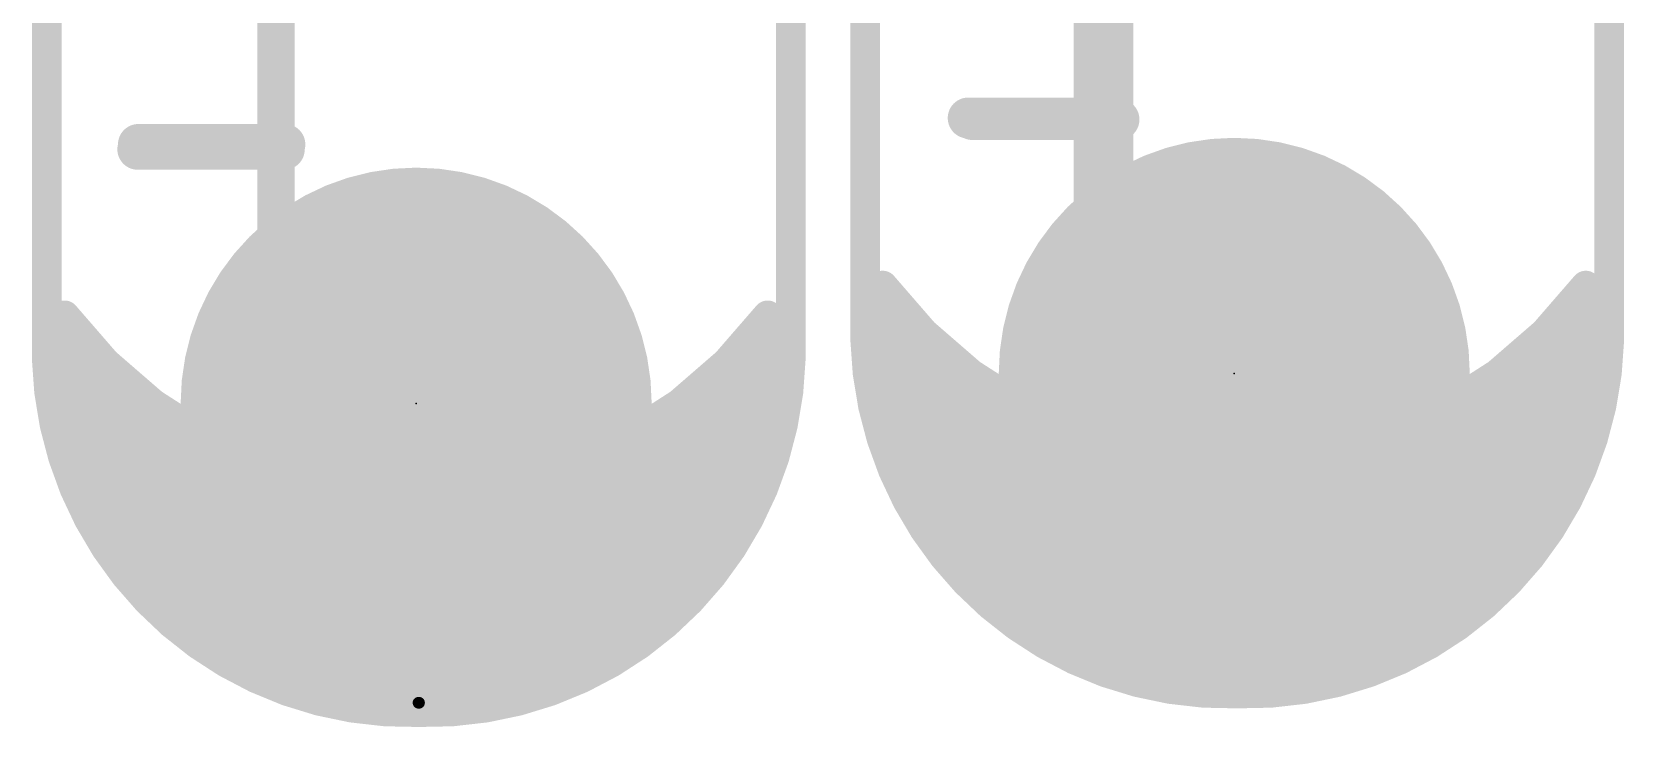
# Model space of a CAD drawing. Extents: x -26 to 81, y -13 to 14.
# Drawn here: x 1.54 to 12.41, y 0.75 to 5.49 of the extents above; entities that cross this region are included whole.
import ezdxf

# ---------------------------------------------------------------- set-up
doc = ezdxf.new("R2010")
doc.units = 0
for name, color, linetype in [('1', 12, 'CONTINUOUS'), ('16', 132, 'CONTINUOUS'), ('17', 110, 'CONTINUOUS'), ('20', 53, 'CONTINUOUS'), ('21', 41, 'CONTINUOUS'), ('22', 40, 'CONTINUOUS'), ('23', 53, 'CONTINUOUS')]:
    doc.layers.add(name, color=color, linetype=linetype)

# ---------------------------------------------------------------- blocks, each defined once
blk = doc.blocks.new('ROUNDP')
at = {"const_width": 0.5}
blk.add_lwpolyline([(0, -0.25, 1), (0, 0.25, 1), (0, -0.25)], format="xyb", dxfattribs=at)

msp = doc.modelspace()

# ---------------------------------------------------------------- linework, layer by layer
at = {"layer": '1'}
for points, const_width in [([(8.8579, 6.162), (8.8579, 4.0504)], 0.4064), ([(3.2089, 3.9107), (3.2089, 6.0808)], 0.254), ([(8.8579, 4.0504), (9.7511, 3.1572)], 0.4064), ([(3.2089, 3.9107), (4.1656, 2.954)], 0.4064), ([(7.3511, 3.7572), (7.3431, 3.3944)], 0.2032), ([(7.6314, 3.4343), (7.3511, 3.7572)], 0.2032), ([(12.1511, 3.7572), (11.8708, 3.4343)], 0.2032), ([(12.159, 3.3944), (12.1511, 3.7572)], 0.2032), ([(7.3489, 3.6576), (7.4375, 3.6576)], 0.2032), ([(12.0646, 3.6576), (12.1532, 3.6576)], 0.2032), ([(1.7656, 3.554), (1.7576, 3.1912)], 0.2032), ([(2.0459, 3.2311), (1.7656, 3.554)], 0.2032), ([(6.5656, 3.554), (6.2853, 3.2311)], 0.2032), ([(6.5736, 3.1912), (6.5656, 3.554)], 0.2032), ([(1.7634, 3.4544), (1.8521, 3.4544)], 0.2032), ([(6.4791, 3.4544), (6.5678, 3.4544)], 0.2032), ([(7.3431, 3.3944), (7.3907, 3.0345)], 0.2032), ([(7.3444, 3.4544), (7.6139, 3.4544)], 0.2032), ([(7.9547, 3.1545), (7.6314, 3.4343)], 0.2032), ([(11.8708, 3.4343), (11.5474, 3.1545)], 0.2032), ([(11.8882, 3.4544), (12.1577, 3.4544)], 0.2032), ([(12.1114, 3.0345), (12.159, 3.3944)], 0.2032), ([(1.7576, 3.1912), (1.8052, 2.8313)], 0.2032), ([(1.759, 3.2512), (2.0284, 3.2512)], 0.2032), ([(2.3693, 2.9513), (2.0459, 3.2311)], 0.2032), ([(6.2853, 3.2311), (5.9619, 2.9513)], 0.2032), ([(6.3028, 3.2512), (6.5723, 3.2512)], 0.2032), ([(6.526, 2.8313), (6.5736, 3.1912)], 0.2032), ([(7.362, 3.2512), (7.8429, 3.2512)], 0.2032), ([(11.6592, 3.2512), (12.1401, 3.2512)], 0.2032), ([(8.3146, 2.9235), (7.9547, 3.1545)], 0.2032), ([(11.5474, 3.1545), (11.1875, 2.9235)], 0.2032), ([(1.7766, 3.048), (2.2575, 3.048)], 0.2032), ([(2.7291, 2.7203), (2.3693, 2.9513)], 0.2032), ([(5.9619, 2.9513), (5.6021, 2.7203)], 0.2032), ([(6.0737, 3.048), (6.5546, 3.048)], 0.2032), ([(7.3889, 3.048), (8.1206, 3.048)], 0.2032), ([(7.3907, 3.0345), (7.4927, 2.6862)], 0.2032), ([(11.3815, 3.048), (12.1132, 3.048)], 0.2032), ([(12.0094, 2.6862), (12.1114, 3.0345)], 0.2032), ([(1.8034, 2.8448), (2.5352, 2.8448)], 0.2032), ([(5.7961, 2.8448), (6.5278, 2.8448)], 0.2032), ([(7.4463, 2.8448), (8.4871, 2.8448)], 0.2032), ([(8.7036, 2.746), (8.3146, 2.9235)], 0.2032), ([(11.1875, 2.9235), (10.7985, 2.746)], 0.2032), ([(11.015, 2.8448), (12.0559, 2.8448)], 0.2032), ([(1.8052, 2.8313), (1.9073, 2.483)], 0.2032), ([(6.4239, 2.483), (6.526, 2.8313)], 0.2032), ([(9.114, 2.6256), (8.7036, 2.746)], 0.2032), ([(10.7985, 2.746), (10.3881, 2.6256)], 0.2032), ([(1.8608, 2.6416), (2.9016, 2.6416)], 0.2032), ([(3.1182, 2.5428), (2.7291, 2.7203)], 0.2032), ([(5.6021, 2.7203), (5.213, 2.5428)], 0.2032), ([(5.4296, 2.6416), (6.4704, 2.6416)], 0.2032), ([(7.4927, 2.6862), (7.6468, 2.3576)], 0.2032), ([(7.5136, 2.6416), (9.0596, 2.6416)], 0.2032), ([(9.5373, 2.5648), (9.114, 2.6256)], 0.2032), ([(10.3881, 2.6256), (9.9649, 2.5648)], 0.2032), ([(10.4425, 2.6416), (11.9885, 2.6416)], 0.2032), ([(11.8553, 2.3576), (12.0094, 2.6862)], 0.2032), ([(3.5285, 2.4224), (3.1182, 2.5428)], 0.2032), ([(5.213, 2.5428), (4.8027, 2.4224)], 0.2032), ([(9.9649, 2.5648), (9.5373, 2.5648)], 0.2032), ([(1.9073, 2.483), (2.0613, 2.1544)], 0.2032), ([(1.9282, 2.4384), (3.4741, 2.4384)], 0.2032), ([(3.9518, 2.3616), (3.5285, 2.4224)], 0.2032), ([(4.8027, 2.4224), (4.3794, 2.3616)], 0.2032), ([(4.8571, 2.4384), (6.403, 2.4384)], 0.2032), ([(6.2699, 2.1544), (6.4239, 2.483)], 0.2032), ([(7.6089, 2.4384), (11.8932, 2.4384)], 0.2032), ([(4.3794, 2.3616), (3.9518, 2.3616)], 0.2032), ([(7.6468, 2.3576), (7.8493, 2.0564)], 0.2032), ([(11.6528, 2.0564), (11.8553, 2.3576)], 0.2032), ([(2.0235, 2.2352), (6.3077, 2.2352)], 0.2032), ([(7.7291, 2.2352), (11.773, 2.2352)], 0.2032), ([(2.0613, 2.1544), (2.2639, 1.8532)], 0.2032), ([(6.0673, 1.8532), (6.2699, 2.1544)], 0.2032), ([(2.1437, 2.032), (6.1875, 2.032)], 0.2032), ([(7.8493, 2.0564), (8.0955, 1.7897)], 0.2032), ([(7.8719, 2.032), (11.6303, 2.032)], 0.2032), ([(11.4066, 1.7897), (11.6528, 2.0564)], 0.2032), ([(2.2639, 1.8532), (2.51, 1.5865)], 0.2032), ([(2.2864, 1.8288), (6.0448, 1.8288)], 0.2032), ([(5.8212, 1.5865), (6.0673, 1.8532)], 0.2032), ([(8.0594, 1.8288), (11.4427, 1.8288)], 0.2032), ([(8.0955, 1.7897), (8.3796, 1.5638)], 0.2032), ([(11.1226, 1.5638), (11.4066, 1.7897)], 0.2032), ([(2.474, 1.6256), (5.8572, 1.6256)], 0.2032), ([(2.51, 1.5865), (2.7941, 1.3606)], 0.2032), ([(5.5371, 1.3606), (5.8212, 1.5865)], 0.2032), ([(8.3019, 1.6256), (11.2003, 1.6256)], 0.2032), ([(8.3796, 1.5638), (8.6948, 1.384)], 0.2032), ([(10.8073, 1.384), (11.1226, 1.5638)], 0.2032), ([(2.7164, 1.4224), (5.6148, 1.4224)], 0.2032), ([(8.6274, 1.4224), (10.8747, 1.4224)], 0.2032), ([(2.7941, 1.3606), (3.1094, 1.1808)], 0.2032), ([(5.2218, 1.1808), (5.5371, 1.3606)], 0.2032), ([(8.6948, 1.384), (9.0339, 1.2544)], 0.2032), ([(10.4683, 1.2544), (10.8073, 1.384)], 0.2032), ([(3.042, 1.2192), (5.2892, 1.2192)], 0.2032), ([(9.0339, 1.2544), (9.3887, 1.1783)], 0.2032), ([(9.198, 1.2192), (10.3042, 1.2192)], 0.2032), ([(10.1134, 1.1783), (10.4683, 1.2544)], 0.2032), ([(3.1094, 1.1808), (3.4484, 1.0512)], 0.2032), ([(4.8828, 1.0512), (5.2218, 1.1808)], 0.2032), ([(9.3887, 1.1783), (9.7511, 1.1572)], 0.2032), ([(9.7511, 1.1572), (10.1134, 1.1783)], 0.2032), ([(3.4484, 1.0512), (3.8033, 0.9751)], 0.2032), ([(3.6125, 1.016), (4.7187, 1.016)], 0.2032), ([(4.5279, 0.9751), (4.8828, 1.0512)], 0.2032), ([(3.8033, 0.9751), (4.1656, 0.954)], 0.2032), ([(4.1656, 0.954), (4.5279, 0.9751)], 0.2032)]:
    msp.add_lwpolyline(points, dxfattribs=dict(at, const_width=const_width))
for points, const_width in [([(8.9297, 4.1222, 1), (8.786, 3.9786)], 0.2032), ([(8.7563, 4.0504, 1), (8.9595, 4.0504)], 0.2032), ([(3.2808, 3.9825, 1), (3.1371, 3.8389)], 0.2032), ([(3.1454, 3.9107, 1), (3.2724, 3.9107)], 0.127), ([(7.4018, 3.7561, 1), (7.3003, 3.7583)], 0.1016), ([(7.3894, 3.7905, 1), (7.3127, 3.7239)], 0.1016), ([(12.2018, 3.7583, 1), (12.1003, 3.7561)], 0.1016), ([(12.1894, 3.7239, 1), (12.1127, 3.7905)], 0.1016), ([(7.3489, 3.7084, 1), (7.3489, 3.6068)], 0.1016), ([(7.4375, 3.6068, 1), (7.4375, 3.7084)], 0.1016), ([(12.0646, 3.7084, 1), (12.0646, 3.6068)], 0.1016), ([(12.1532, 3.6068, 1), (12.1532, 3.7084)], 0.1016), ([(1.8164, 3.5529, 1), (1.7148, 3.5551)], 0.1016), ([(1.804, 3.5873, 1), (1.7272, 3.5207)], 0.1016), ([(6.6164, 3.5551, 1), (6.5148, 3.5529)], 0.1016), ([(6.604, 3.5207, 1), (6.5272, 3.5873)], 0.1016), ([(1.7634, 3.5052, 1), (1.7634, 3.4036)], 0.1016), ([(1.8521, 3.4036, 1), (1.8521, 3.5052)], 0.1016), ([(6.4791, 3.5052, 1), (6.4791, 3.4036)], 0.1016), ([(6.5678, 3.4036, 1), (6.5678, 3.5052)], 0.1016), ([(7.3934, 3.401, 1), (7.2927, 3.3877)], 0.1016), ([(7.3444, 3.5052, 1), (7.3444, 3.4036)], 0.1016), ([(7.6646, 3.4727, 1), (7.5981, 3.3959)], 0.1016), ([(7.593, 3.401, 1), (7.6697, 3.4676)], 0.1016), ([(7.6139, 3.4036, 1), (7.6139, 3.5052)], 0.1016), ([(11.8324, 3.4676, 1), (11.9091, 3.401)], 0.1016), ([(11.8882, 3.5052, 1), (11.8882, 3.4036)], 0.1016), ([(11.904, 3.3959, 1), (11.8375, 3.4727)], 0.1016), ([(12.2094, 3.3877, 1), (12.1087, 3.401)], 0.1016), ([(12.1577, 3.4036, 1), (12.1577, 3.5052)], 0.1016), ([(7.2923, 3.3955, 1), (7.3939, 3.3932)], 0.1016), ([(12.1082, 3.3932, 1), (12.2098, 3.3955)], 0.1016), ([(1.808, 3.1978, 1), (1.7073, 3.1845)], 0.1016), ([(1.759, 3.302, 1), (1.759, 3.2004)], 0.1016), ([(2.0791, 3.2695, 1), (2.0127, 3.1927)], 0.1016), ([(2.0075, 3.1978, 1), (2.0843, 3.2644)], 0.1016), ([(2.0284, 3.2004, 1), (2.0284, 3.302)], 0.1016), ([(6.2469, 3.2644, 1), (6.3237, 3.1978)], 0.1016), ([(6.3028, 3.302, 1), (6.3028, 3.2004)], 0.1016), ([(6.3185, 3.1927, 1), (6.2521, 3.2695)], 0.1016), ([(6.6239, 3.1845, 1), (6.5232, 3.1978)], 0.1016), ([(6.5723, 3.2004, 1), (6.5723, 3.302)], 0.1016), ([(7.362, 3.302, 1), (7.362, 3.2004)], 0.1016), ([(7.8429, 3.2004, 1), (7.8429, 3.302)], 0.1016), ([(9.6792, 3.0854, 1), (9.8229, 3.2291)], 0.2032), ([(11.6592, 3.302, 1), (11.6592, 3.2004)], 0.1016), ([(12.1401, 3.2004, 1), (12.1401, 3.302)], 0.1016), ([(1.7068, 3.1923, 1), (1.8084, 3.19)], 0.1016), ([(6.5228, 3.19, 1), (6.6244, 3.1923)], 0.1016), ([(7.9822, 3.1972, 1), (7.9273, 3.1117)], 0.1016), ([(7.9215, 3.1161, 1), (7.988, 3.1929)], 0.1016), ([(11.5142, 3.1929, 1), (11.5806, 3.1161)], 0.1016), ([(11.5748, 3.1117, 1), (11.5199, 3.1972)], 0.1016), ([(1.7766, 3.0988, 1), (1.7766, 2.9972)], 0.1016), ([(2.2575, 2.9972, 1), (2.2575, 3.0988)], 0.1016), ([(2.3967, 2.994, 1), (2.3418, 2.9085)], 0.1016), ([(4.0938, 2.8822, 1), (4.2374, 3.0259)], 0.2032), ([(5.9894, 2.9085, 1), (5.9345, 2.994)], 0.1016), ([(6.0737, 3.0988, 1), (6.0737, 2.9972)], 0.1016), ([(6.5546, 2.9972, 1), (6.5546, 3.0988)], 0.1016), ([(7.3889, 3.0988, 1), (7.3889, 2.9972)], 0.1016), ([(7.4394, 3.0488, 1), (7.3419, 3.0203)], 0.1016), ([(7.3403, 3.0279, 1), (7.441, 3.0412)], 0.1016), ([(8.1206, 2.9972, 1), (8.1206, 3.0988)], 0.1016), ([(11.3815, 3.0988, 1), (11.3815, 2.9972)], 0.1016), ([(12.0611, 3.0412, 1), (12.1618, 3.0279)], 0.1016), ([(12.1602, 3.0203, 1), (12.0627, 3.0488)], 0.1016), ([(12.1132, 2.9972, 1), (12.1132, 3.0988)], 0.1016), ([(1.8034, 2.8956, 1), (1.8034, 2.794)], 0.1016), ([(2.336, 2.9129, 1), (2.4025, 2.9897)], 0.1016), ([(2.5352, 2.794, 1), (2.5352, 2.8956)], 0.1016), ([(5.7961, 2.8956, 1), (5.7961, 2.794)], 0.1016), ([(5.9287, 2.9897, 1), (5.9952, 2.9129)], 0.1016), ([(6.5278, 2.794, 1), (6.5278, 2.8956)], 0.1016), ([(7.4463, 2.8956, 1), (7.4463, 2.794)], 0.1016), ([(8.3357, 2.9697, 1), (8.2935, 2.8773)], 0.1016), ([(8.2872, 2.8807, 1), (8.342, 2.9662)], 0.1016), ([(8.4871, 2.794, 1), (8.4871, 2.8956)], 0.1016), ([(11.015, 2.8956, 1), (11.015, 2.794)], 0.1016), ([(11.1601, 2.9662, 1), (11.215, 2.8807)], 0.1016), ([(11.2086, 2.8773, 1), (11.1664, 2.9697)], 0.1016), ([(12.0559, 2.794, 1), (12.0559, 2.8956)], 0.1016), ([(1.854, 2.8456, 1), (1.7565, 2.8171)], 0.1016), ([(1.7549, 2.8247, 1), (1.8556, 2.838)], 0.1016), ([(6.4756, 2.838, 1), (6.5763, 2.8247)], 0.1016), ([(6.5747, 2.8171, 1), (6.4772, 2.8456)], 0.1016), ([(8.7179, 2.7948, 1), (8.6893, 2.6973)], 0.1016), ([(8.6826, 2.6998, 1), (8.7247, 2.7922)], 0.1016), ([(10.7774, 2.7922, 1), (10.8196, 2.6998)], 0.1016), ([(10.8128, 2.6973, 1), (10.7842, 2.7948)], 0.1016), ([(1.8608, 2.6924, 1), (1.8608, 2.5908)], 0.1016), ([(2.7502, 2.7665, 1), (2.7081, 2.6741)], 0.1016), ([(2.7017, 2.6775, 1), (2.7566, 2.763)], 0.1016), ([(2.9016, 2.5908, 1), (2.9016, 2.6924)], 0.1016), ([(5.4296, 2.6924, 1), (5.4296, 2.5908)], 0.1016), ([(5.5746, 2.763, 1), (5.6295, 2.6775)], 0.1016), ([(5.6232, 2.6741, 1), (5.581, 2.7665)], 0.1016), ([(6.4704, 2.5908, 1), (6.4704, 2.6924)], 0.1016), ([(7.5387, 2.7078, 1), (7.4467, 2.6647)], 0.1016), ([(7.444, 2.672, 1), (7.5415, 2.7005)], 0.1016), ([(7.5136, 2.6924, 1), (7.5136, 2.5908)], 0.1016), ([(9.0596, 2.5908, 1), (9.0596, 2.6924)], 0.1016), ([(9.1212, 2.6759, 1), (9.1068, 2.5754)], 0.1016), ([(9.0997, 2.5769, 1), (9.1283, 2.6744)], 0.1016), ([(10.3738, 2.6744, 1), (10.4024, 2.5769)], 0.1016), ([(10.3954, 2.5754, 1), (10.3809, 2.6759)], 0.1016), ([(10.4425, 2.6924, 1), (10.4425, 2.5908)], 0.1016), ([(11.9607, 2.7005, 1), (12.0582, 2.672)], 0.1016), ([(12.0554, 2.6647, 1), (11.9634, 2.7078)], 0.1016), ([(11.9885, 2.5908, 1), (11.9885, 2.6924)], 0.1016), ([(3.1325, 2.5916, 1), (3.1039, 2.4941)], 0.1016), ([(3.0971, 2.4966, 1), (3.1393, 2.589)], 0.1016), ([(5.1919, 2.589, 1), (5.2341, 2.4966)], 0.1016), ([(5.2273, 2.4941, 1), (5.1987, 2.5916)], 0.1016), ([(9.5373, 2.6156, 1), (9.5373, 2.514)], 0.1016), ([(9.53, 2.5146, 1), (9.5445, 2.6151)], 0.1016), ([(9.9576, 2.6151, 1), (9.9721, 2.5146)], 0.1016), ([(9.9649, 2.514, 1), (9.9649, 2.6156)], 0.1016), ([(1.9533, 2.5046, 1), (1.8613, 2.4615)], 0.1016), ([(1.8585, 2.4688, 1), (1.956, 2.4973)], 0.1016), ([(1.9282, 2.4892, 1), (1.9282, 2.3876)], 0.1016), ([(3.4741, 2.3876, 1), (3.4741, 2.4892)], 0.1016), ([(3.5357, 2.4727, 1), (3.5213, 2.3722)], 0.1016), ([(3.5142, 2.3737, 1), (3.5428, 2.4712)], 0.1016), ([(4.7884, 2.4712, 1), (4.817, 2.3737)], 0.1016), ([(4.8099, 2.3722, 1), (4.7955, 2.4727)], 0.1016), ([(4.8571, 2.4892, 1), (4.8571, 2.3876)], 0.1016), ([(6.3752, 2.4973, 1), (6.4727, 2.4688)], 0.1016), ([(6.4699, 2.4615, 1), (6.378, 2.5046)], 0.1016), ([(6.403, 2.3876, 1), (6.403, 2.4892)], 0.1016), ([(7.6089, 2.4892, 1), (7.6089, 2.3876)], 0.1016), ([(11.8932, 2.3876, 1), (11.8932, 2.4892)], 0.1016), ([(3.9518, 2.4124, 1), (3.9518, 2.3108)], 0.1016), ([(3.9446, 2.3114, 1), (3.959, 2.4119)], 0.1016), ([(4.3722, 2.4119, 1), (4.3866, 2.3114)], 0.1016), ([(4.3794, 2.3108, 1), (4.3794, 2.4124)], 0.1016), ([(7.689, 2.386, 1), (7.6046, 2.3293)], 0.1016), ([(7.6008, 2.3361, 1), (7.6928, 2.3792)], 0.1016), ([(11.8093, 2.3792, 1), (11.9013, 2.3361)], 0.1016), ([(11.8975, 2.3293, 1), (11.8132, 2.386)], 0.1016), ([(2.0235, 2.286, 1), (2.0235, 2.1844)], 0.1016), ([(6.3077, 2.1844, 1), (6.3077, 2.286)], 0.1016), ([(7.7291, 2.286, 1), (7.7291, 2.1844)], 0.1016), ([(11.773, 2.1844, 1), (11.773, 2.286)], 0.1016), ([(2.1035, 2.1828, 1), (2.0192, 2.1261)], 0.1016), ([(2.0154, 2.1329, 1), (2.1073, 2.176)], 0.1016), ([(6.2239, 2.176, 1), (6.3159, 2.1329)], 0.1016), ([(6.312, 2.1261, 1), (6.2277, 2.1828)], 0.1016), ([(2.1437, 2.0828, 1), (2.1437, 1.9812)], 0.1016), ([(6.1875, 1.9812, 1), (6.1875, 2.0828)], 0.1016), ([(7.8866, 2.0909, 1), (7.812, 2.022)], 0.1016), ([(7.8072, 2.0281, 1), (7.8915, 2.0848)], 0.1016), ([(7.8719, 2.0828, 1), (7.8719, 1.9812)], 0.1016), ([(11.6106, 2.0848, 1), (11.695, 2.0281)], 0.1016), ([(11.6901, 2.022, 1), (11.6155, 2.0909)], 0.1016), ([(11.6303, 1.9812, 1), (11.6303, 2.0828)], 0.1016), ([(2.3012, 1.8877, 1), (2.2265, 1.8188)], 0.1016), ([(2.2217, 1.8249, 1), (2.306, 1.8816)], 0.1016), ([(2.2864, 1.8796, 1), (2.2864, 1.778)], 0.1016), ([(6.0252, 1.8816, 1), (6.1095, 1.8249)], 0.1016), ([(6.1047, 1.8188, 1), (6.03, 1.8877)], 0.1016), ([(6.0448, 1.778, 1), (6.0448, 1.8796)], 0.1016), ([(8.0594, 1.8796, 1), (8.0594, 1.778)], 0.1016), ([(8.1271, 1.8295, 1), (8.0639, 1.75)], 0.1016), ([(8.0582, 1.7553, 1), (8.1328, 1.8242)], 0.1016), ([(11.3693, 1.8242, 1), (11.4439, 1.7553)], 0.1016), ([(11.4382, 1.75, 1), (11.375, 1.8295)], 0.1016), ([(11.4427, 1.778, 1), (11.4427, 1.8796)], 0.1016), ([(2.474, 1.6764, 1), (2.474, 1.5748)], 0.1016), ([(2.5417, 1.6263, 1), (2.4784, 1.5468)], 0.1016), ([(2.4727, 1.5521, 1), (2.5474, 1.621)], 0.1016), ([(5.7838, 1.621, 1), (5.8585, 1.5521)], 0.1016), ([(5.8528, 1.5468, 1), (5.7895, 1.6263)], 0.1016), ([(5.8572, 1.5748, 1), (5.8572, 1.6764)], 0.1016), ([(8.3019, 1.6764, 1), (8.3019, 1.5748)], 0.1016), ([(8.4047, 1.6079, 1), (8.3544, 1.5197)], 0.1016), ([(8.3479, 1.524, 1), (8.4112, 1.6036)], 0.1016), ([(11.0909, 1.6036, 1), (11.1542, 1.524)], 0.1016), ([(11.1477, 1.5197, 1), (11.0974, 1.6079)], 0.1016), ([(11.2003, 1.5748, 1), (11.2003, 1.6764)], 0.1016), ([(2.7164, 1.4732, 1), (2.7164, 1.3716)], 0.1016), ([(5.6148, 1.3716, 1), (5.6148, 1.4732)], 0.1016), ([(8.6274, 1.4732, 1), (8.6274, 1.3716)], 0.1016), ([(10.8747, 1.3716, 1), (10.8747, 1.4732)], 0.1016), ([(2.8193, 1.4047, 1), (2.7689, 1.3165)], 0.1016), ([(2.7625, 1.3208, 1), (2.8257, 1.4004)], 0.1016), ([(5.5055, 1.4004, 1), (5.5687, 1.3208)], 0.1016), ([(5.5623, 1.3165, 1), (5.5119, 1.4047)], 0.1016), ([(8.7129, 1.4314, 1), (8.6767, 1.3365)], 0.1016), ([(8.6696, 1.3398, 1), (8.72, 1.4281)], 0.1016), ([(10.7821, 1.4281, 1), (10.8325, 1.3398)], 0.1016), ([(10.8254, 1.3365, 1), (10.7892, 1.4314)], 0.1016), ([(3.042, 1.27, 1), (3.042, 1.1684)], 0.1016), ([(5.2892, 1.1684, 1), (5.2892, 1.27)], 0.1016), ([(9.0445, 1.3041, 1), (9.0232, 1.2048)], 0.1016), ([(9.0157, 1.207, 1), (9.052, 1.3019)], 0.1016), ([(9.198, 1.27, 1), (9.198, 1.1684)], 0.1016), ([(10.3042, 1.1684, 1), (10.3042, 1.27)], 0.1016), ([(10.4501, 1.3019, 1), (10.4864, 1.207)], 0.1016), ([(10.4789, 1.2048, 1), (10.4576, 1.3041)], 0.1016), ([(3.1275, 1.2282, 1), (3.0912, 1.1333)], 0.1016), ([(3.0842, 1.1366, 1), (3.1345, 1.2249)], 0.1016), ([(5.1967, 1.2249, 1), (5.247, 1.1366)], 0.1016), ([(5.24, 1.1333, 1), (5.2037, 1.2282)], 0.1016), ([(9.3917, 1.229, 1), (9.3858, 1.1275)], 0.1016), ([(9.3781, 1.1286, 1), (9.3994, 1.2279)], 0.1016), ([(9.7481, 1.2079, 1), (9.754, 1.1065)], 0.1016), ([(9.7481, 1.1065, 1), (9.754, 1.2079)], 0.1016), ([(10.1027, 1.2279, 1), (10.1241, 1.1286)], 0.1016), ([(10.1163, 1.1275, 1), (10.1105, 1.229)], 0.1016), ([(3.4591, 1.1009, 1), (3.4377, 1.0016)], 0.1016), ([(3.4303, 1.0038, 1), (3.4665, 1.0987)], 0.1016), ([(3.6125, 1.0668, 1), (3.6125, 0.9652)], 0.1016), ([(4.7187, 0.9652, 1), (4.7187, 1.0668)], 0.1016), ([(4.8647, 1.0987, 1), (4.9009, 1.0038)], 0.1016), ([(4.8935, 1.0016, 1), (4.8721, 1.1009)], 0.1016), ([(3.8062, 1.0258, 1), (3.8003, 0.9243)], 0.1016), ([(3.7926, 0.9254, 1), (3.8139, 1.0247)], 0.1016), ([(4.1627, 1.0047, 1), (4.1685, 0.9033)], 0.1016), ([(4.1627, 0.9033, 1), (4.1685, 1.0047)], 0.1016), ([(4.5173, 1.0247, 1), (4.5386, 0.9254)], 0.1016), ([(4.5309, 0.9243, 1), (4.525, 1.0258)], 0.1016)]:
    msp.add_lwpolyline(points, format="xyb", dxfattribs=dict(at, const_width=const_width))
at = {"layer": '16', "const_width": 0.2032}
for points in [[(7.3431, 3.3944), (7.3511, 3.7572)], [(7.3511, 3.7572), (7.6314, 3.4343)], [(11.8708, 3.4343), (12.1511, 3.7572)], [(12.1511, 3.7572), (12.159, 3.3944)], [(7.3489, 3.6576), (7.4375, 3.6576)], [(12.0646, 3.6576), (12.1532, 3.6576)], [(1.7576, 3.1912), (1.7656, 3.554)], [(1.7656, 3.554), (2.0459, 3.2311)], [(6.2853, 3.2311), (6.5656, 3.554)], [(6.5656, 3.554), (6.5736, 3.1912)], [(1.7634, 3.4544), (1.8521, 3.4544)], [(6.4791, 3.4544), (6.5678, 3.4544)], [(7.3907, 3.0345), (7.3431, 3.3944)], [(7.3444, 3.4544), (7.6139, 3.4544)], [(7.6314, 3.4343), (7.9547, 3.1545)], [(11.5474, 3.1545), (11.8708, 3.4343)], [(11.8882, 3.4544), (12.1577, 3.4544)], [(12.159, 3.3944), (12.1114, 3.0345)], [(1.8052, 2.8313), (1.7576, 3.1912)], [(1.7589, 3.2512), (2.0284, 3.2512)], [(2.0459, 3.2311), (2.3693, 2.9513)], [(5.9619, 2.9513), (6.2853, 3.2311)], [(6.3028, 3.2512), (6.5723, 3.2512)], [(6.5736, 3.1912), (6.526, 2.8313)], [(7.362, 3.2512), (7.8429, 3.2512)], [(11.6592, 3.2512), (12.1401, 3.2512)], [(7.9547, 3.1545), (8.3146, 2.9235)], [(11.1875, 2.9235), (11.5474, 3.1545)], [(1.7766, 3.048), (2.2575, 3.048)], [(2.3693, 2.9513), (2.7291, 2.7203)], [(5.6021, 2.7203), (5.9619, 2.9513)], [(6.0737, 3.048), (6.5546, 3.048)], [(7.3889, 3.048), (8.1206, 3.048)], [(7.4927, 2.6862), (7.3907, 3.0345)], [(11.3815, 3.048), (12.1132, 3.048)], [(12.1114, 3.0345), (12.0094, 2.6862)], [(1.8034, 2.8448), (2.5351, 2.8448)], [(5.7961, 2.8448), (6.5278, 2.8448)], [(7.4463, 2.8448), (8.4871, 2.8448)], [(8.3146, 2.9235), (8.7036, 2.746)], [(10.7985, 2.746), (11.1875, 2.9235)], [(11.015, 2.8448), (12.0559, 2.8448)], [(1.9073, 2.483), (1.8052, 2.8313)], [(6.526, 2.8313), (6.4239, 2.483)], [(8.7036, 2.746), (9.114, 2.6256)], [(10.3881, 2.6256), (10.7985, 2.746)], [(1.8608, 2.6416), (2.9016, 2.6416)], [(2.7291, 2.7203), (3.1182, 2.5428)], [(5.213, 2.5428), (5.6021, 2.7203)], [(5.4296, 2.6416), (6.4704, 2.6416)], [(7.6468, 2.3576), (7.4927, 2.6862)], [(7.5136, 2.6416), (9.0596, 2.6416)], [(9.114, 2.6256), (9.5373, 2.5648)], [(9.9649, 2.5648), (10.3881, 2.6256)], [(10.4425, 2.6416), (11.9885, 2.6416)], [(12.0094, 2.6862), (11.8553, 2.3576)], [(3.1182, 2.5428), (3.5285, 2.4224)], [(4.8027, 2.4224), (5.213, 2.5428)], [(9.5373, 2.5648), (9.9649, 2.5648)], [(2.0613, 2.1544), (1.9073, 2.483)], [(1.9282, 2.4384), (3.4741, 2.4384)], [(3.5285, 2.4224), (3.9518, 2.3616)], [(4.3794, 2.3616), (4.8027, 2.4224)], [(4.8571, 2.4384), (6.403, 2.4384)], [(6.4239, 2.483), (6.2699, 2.1544)], [(7.6089, 2.4384), (11.8932, 2.4384)], [(3.9518, 2.3616), (4.3794, 2.3616)], [(7.8493, 2.0564), (7.6468, 2.3576)], [(11.8553, 2.3576), (11.6528, 2.0564)], [(2.0235, 2.2352), (6.3077, 2.2352)], [(7.7291, 2.2352), (11.773, 2.2352)], [(2.2639, 1.8532), (2.0613, 2.1544)], [(6.2699, 2.1544), (6.0673, 1.8532)], [(2.1437, 2.032), (6.1875, 2.032)], [(8.0955, 1.7897), (7.8493, 2.0564)], [(7.8719, 2.032), (11.6303, 2.032)], [(11.6528, 2.0564), (11.4066, 1.7897)], [(2.51, 1.5865), (2.2639, 1.8532)], [(2.2864, 1.8288), (6.0448, 1.8288)], [(6.0673, 1.8532), (5.8212, 1.5865)], [(8.0594, 1.8288), (11.4427, 1.8288)], [(8.3796, 1.5638), (8.0955, 1.7897)], [(11.4066, 1.7897), (11.1226, 1.5638)], [(2.474, 1.6256), (5.8572, 1.6256)], [(2.7941, 1.3606), (2.51, 1.5865)], [(5.8212, 1.5865), (5.5371, 1.3606)], [(8.3019, 1.6256), (11.2003, 1.6256)], [(8.6948, 1.384), (8.3796, 1.5638)], [(11.1226, 1.5638), (10.8073, 1.384)], [(2.7164, 1.4224), (5.6148, 1.4224)], [(8.6274, 1.4224), (10.8747, 1.4224)], [(3.1094, 1.1808), (2.7941, 1.3606)], [(5.5371, 1.3606), (5.2218, 1.1808)], [(9.0339, 1.2544), (8.6948, 1.384)], [(10.8073, 1.384), (10.4683, 1.2544)], [(3.042, 1.2192), (5.2892, 1.2192)], [(9.3887, 1.1783), (9.0339, 1.2544)], [(9.198, 1.2192), (10.3042, 1.2192)], [(10.4683, 1.2544), (10.1134, 1.1783)], [(3.4484, 1.0512), (3.1094, 1.1808)], [(5.2218, 1.1808), (4.8828, 1.0512)], [(9.7511, 1.1572), (9.3887, 1.1783)], [(10.1134, 1.1783), (9.7511, 1.1572)], [(3.8033, 0.9751), (3.4484, 1.0512)], [(3.6125, 1.016), (4.7187, 1.016)], [(4.8828, 1.0512), (4.5279, 0.9751)], [(4.1656, 0.954), (3.8033, 0.9751)], [(4.5279, 0.9751), (4.1656, 0.954)]]:
    msp.add_lwpolyline(points, dxfattribs=at)
at = {"layer": '16', "const_width": 0.1016}
for points in [[(7.4018, 3.7561, 1), (7.3003, 3.7583)], [(7.3894, 3.7905, 1), (7.3127, 3.7239)], [(12.2018, 3.7583, 1), (12.1003, 3.7561)], [(12.1894, 3.7239, 1), (12.1127, 3.7905)], [(7.3489, 3.7084, 1), (7.3489, 3.6068)], [(7.4375, 3.6068, 1), (7.4375, 3.7084)], [(12.0646, 3.7084, 1), (12.0646, 3.6068)], [(12.1532, 3.6068, 1), (12.1532, 3.7084)], [(1.8164, 3.5529, 1), (1.7148, 3.5551)], [(1.804, 3.5873, 1), (1.7272, 3.5207)], [(6.6164, 3.5551, 1), (6.5148, 3.5529)], [(6.604, 3.5207, 1), (6.5272, 3.5873)], [(1.7634, 3.5052, 1), (1.7634, 3.4036)], [(1.8521, 3.4036, 1), (1.8521, 3.5052)], [(6.4791, 3.5052, 1), (6.4791, 3.4036)], [(6.5678, 3.4036, 1), (6.5678, 3.5052)], [(7.3934, 3.401, 1), (7.2927, 3.3877)], [(7.3444, 3.5052, 1), (7.3444, 3.4036)], [(7.6646, 3.4727, 1), (7.5981, 3.3959)], [(7.593, 3.401, 1), (7.6697, 3.4676)], [(7.6139, 3.4036, 1), (7.6139, 3.5052)], [(11.8324, 3.4676, 1), (11.9091, 3.401)], [(11.8882, 3.5052, 1), (11.8882, 3.4036)], [(11.904, 3.3959, 1), (11.8375, 3.4727)], [(12.2094, 3.3877, 1), (12.1087, 3.401)], [(12.1577, 3.4036, 1), (12.1577, 3.5052)], [(7.2923, 3.3955, 1), (7.3939, 3.3932)], [(12.1082, 3.3932, 1), (12.2098, 3.3955)], [(1.808, 3.1978, 1), (1.7073, 3.1845)], [(1.7589, 3.302, 1), (1.7589, 3.2004)], [(2.0791, 3.2695, 1), (2.0127, 3.1927)], [(2.0075, 3.1978, 1), (2.0843, 3.2644)], [(2.0284, 3.2004, 1), (2.0284, 3.302)], [(6.2469, 3.2644, 1), (6.3237, 3.1978)], [(6.3028, 3.302, 1), (6.3028, 3.2004)], [(6.3185, 3.1927, 1), (6.2521, 3.2695)], [(6.6239, 3.1845, 1), (6.5232, 3.1978)], [(6.5723, 3.2004, 1), (6.5723, 3.302)], [(7.362, 3.302, 1), (7.362, 3.2004)], [(7.8429, 3.2004, 1), (7.8429, 3.302)], [(11.6592, 3.302, 1), (11.6592, 3.2004)], [(12.1401, 3.2004, 1), (12.1401, 3.302)], [(1.7068, 3.1923, 1), (1.8084, 3.19)], [(6.5228, 3.19, 1), (6.6244, 3.1923)], [(7.9822, 3.1972, 1), (7.9273, 3.1117)], [(7.9215, 3.1161, 1), (7.988, 3.1929)], [(11.5142, 3.1929, 1), (11.5806, 3.1161)], [(11.5748, 3.1117, 1), (11.5199, 3.1972)], [(1.7766, 3.0988, 1), (1.7766, 2.9972)], [(2.2575, 2.9972, 1), (2.2575, 3.0988)], [(2.3967, 2.994, 1), (2.3418, 2.9085)], [(5.9894, 2.9085, 1), (5.9345, 2.994)], [(6.0737, 3.0988, 1), (6.0737, 2.9972)], [(6.5546, 2.9972, 1), (6.5546, 3.0988)], [(7.3889, 3.0988, 1), (7.3889, 2.9972)], [(7.4394, 3.0488, 1), (7.3419, 3.0203)], [(7.3403, 3.0279, 1), (7.441, 3.0412)], [(8.1206, 2.9972, 1), (8.1206, 3.0988)], [(11.3815, 3.0988, 1), (11.3815, 2.9972)], [(12.0611, 3.0412, 1), (12.1618, 3.0279)], [(12.1602, 3.0203, 1), (12.0627, 3.0488)], [(12.1132, 2.9972, 1), (12.1132, 3.0988)], [(1.8034, 2.8956, 1), (1.8034, 2.794)], [(2.336, 2.9129, 1), (2.4025, 2.9897)], [(2.5351, 2.794, 1), (2.5351, 2.8956)], [(5.7961, 2.8956, 1), (5.7961, 2.794)], [(5.9287, 2.9897, 1), (5.9952, 2.9129)], [(6.5278, 2.794, 1), (6.5278, 2.8956)], [(7.4463, 2.8956, 1), (7.4463, 2.794)], [(8.3357, 2.9697, 1), (8.2935, 2.8773)], [(8.2872, 2.8807, 1), (8.342, 2.9662)], [(8.4871, 2.794, 1), (8.4871, 2.8956)], [(11.015, 2.8956, 1), (11.015, 2.794)], [(11.1601, 2.9662, 1), (11.215, 2.8807)], [(11.2086, 2.8773, 1), (11.1664, 2.9697)], [(12.0559, 2.794, 1), (12.0559, 2.8956)], [(1.854, 2.8456, 1), (1.7565, 2.8171)], [(1.7549, 2.8247, 1), (1.8556, 2.838)], [(6.4756, 2.838, 1), (6.5763, 2.8247)], [(6.5747, 2.8171, 1), (6.4772, 2.8456)], [(8.7179, 2.7948, 1), (8.6893, 2.6973)], [(8.6826, 2.6998, 1), (8.7247, 2.7922)], [(10.7774, 2.7922, 1), (10.8196, 2.6998)], [(10.8128, 2.6973, 1), (10.7842, 2.7948)], [(1.8608, 2.6924, 1), (1.8608, 2.5908)], [(2.7502, 2.7665, 1), (2.7081, 2.6741)], [(2.7017, 2.6775, 1), (2.7566, 2.763)], [(2.9016, 2.5908, 1), (2.9016, 2.6924)], [(5.4296, 2.6924, 1), (5.4296, 2.5908)], [(5.5746, 2.763, 1), (5.6295, 2.6775)], [(5.6232, 2.6741, 1), (5.581, 2.7665)], [(6.4704, 2.5908, 1), (6.4704, 2.6924)], [(7.5387, 2.7078, 1), (7.4467, 2.6647)], [(7.444, 2.672, 1), (7.5415, 2.7005)], [(7.5136, 2.6924, 1), (7.5136, 2.5908)], [(9.0596, 2.5908, 1), (9.0596, 2.6924)], [(9.1212, 2.6759, 1), (9.1068, 2.5754)], [(9.0997, 2.5769, 1), (9.1283, 2.6744)], [(10.3738, 2.6744, 1), (10.4024, 2.5769)], [(10.3954, 2.5754, 1), (10.3809, 2.6759)], [(10.4425, 2.6924, 1), (10.4425, 2.5908)], [(11.9607, 2.7005, 1), (12.0582, 2.672)], [(12.0554, 2.6647, 1), (11.9634, 2.7078)], [(11.9885, 2.5908, 1), (11.9885, 2.6924)], [(3.1325, 2.5916, 1), (3.1039, 2.4941)], [(3.0971, 2.4966, 1), (3.1393, 2.589)], [(5.1919, 2.589, 1), (5.2341, 2.4966)], [(5.2273, 2.4941, 1), (5.1987, 2.5916)], [(9.5373, 2.6156, 1), (9.5373, 2.514)], [(9.53, 2.5146, 1), (9.5445, 2.6151)], [(9.9576, 2.6151, 1), (9.9721, 2.5146)], [(9.9649, 2.514, 1), (9.9649, 2.6156)], [(1.9533, 2.5046, 1), (1.8613, 2.4615)], [(1.8585, 2.4688, 1), (1.956, 2.4973)], [(1.9282, 2.4892, 1), (1.9282, 2.3876)], [(3.4741, 2.3876, 1), (3.4741, 2.4892)], [(3.5357, 2.4727, 1), (3.5213, 2.3722)], [(3.5142, 2.3737, 1), (3.5428, 2.4712)], [(4.7884, 2.4712, 1), (4.817, 2.3737)], [(4.8099, 2.3722, 1), (4.7955, 2.4727)], [(4.8571, 2.4892, 1), (4.8571, 2.3876)], [(6.3752, 2.4973, 1), (6.4727, 2.4688)], [(6.4699, 2.4615, 1), (6.378, 2.5046)], [(6.403, 2.3876, 1), (6.403, 2.4892)], [(7.6089, 2.4892, 1), (7.6089, 2.3876)], [(11.8932, 2.3876, 1), (11.8932, 2.4892)], [(3.9518, 2.4124, 1), (3.9518, 2.3108)], [(3.9446, 2.3114, 1), (3.959, 2.4119)], [(4.3722, 2.4119, 1), (4.3866, 2.3114)], [(4.3794, 2.3108, 1), (4.3794, 2.4124)], [(7.689, 2.386, 1), (7.6046, 2.3293)], [(7.6008, 2.3361, 1), (7.6928, 2.3792)], [(11.8093, 2.3792, 1), (11.9013, 2.3361)], [(11.8975, 2.3293, 1), (11.8132, 2.386)], [(2.0235, 2.286, 1), (2.0235, 2.1844)], [(6.3077, 2.1844, 1), (6.3077, 2.286)], [(7.7291, 2.286, 1), (7.7291, 2.1844)], [(11.773, 2.1844, 1), (11.773, 2.286)], [(2.1035, 2.1828, 1), (2.0192, 2.1261)], [(2.0154, 2.1329, 1), (2.1073, 2.176)], [(6.2239, 2.176, 1), (6.3159, 2.1329)], [(6.312, 2.1261, 1), (6.2277, 2.1828)], [(2.1437, 2.0828, 1), (2.1437, 1.9812)], [(6.1875, 1.9812, 1), (6.1875, 2.0828)], [(7.8866, 2.0909, 1), (7.812, 2.022)], [(7.8072, 2.0281, 1), (7.8915, 2.0848)], [(7.8719, 2.0828, 1), (7.8719, 1.9812)], [(11.6106, 2.0848, 1), (11.695, 2.0281)], [(11.6901, 2.022, 1), (11.6155, 2.0909)], [(11.6303, 1.9812, 1), (11.6303, 2.0828)], [(2.3012, 1.8877, 1), (2.2265, 1.8188)], [(2.2217, 1.8249, 1), (2.306, 1.8816)], [(2.2864, 1.8796, 1), (2.2864, 1.778)], [(6.0252, 1.8816, 1), (6.1095, 1.8249)], [(6.1047, 1.8188, 1), (6.03, 1.8877)], [(6.0448, 1.778, 1), (6.0448, 1.8796)], [(8.0594, 1.8796, 1), (8.0594, 1.778)], [(8.1271, 1.8295, 1), (8.0639, 1.75)], [(8.0582, 1.7553, 1), (8.1328, 1.8242)], [(11.3693, 1.8242, 1), (11.4439, 1.7553)], [(11.4382, 1.75, 1), (11.375, 1.8295)], [(11.4427, 1.778, 1), (11.4427, 1.8796)], [(2.474, 1.6764, 1), (2.474, 1.5748)], [(2.5417, 1.6263, 1), (2.4784, 1.5468)], [(2.4727, 1.5521, 1), (2.5474, 1.621)], [(5.7838, 1.621, 1), (5.8585, 1.5521)], [(5.8528, 1.5468, 1), (5.7895, 1.6263)], [(5.8572, 1.5748, 1), (5.8572, 1.6764)], [(8.3019, 1.6764, 1), (8.3019, 1.5748)], [(8.4047, 1.6079, 1), (8.3544, 1.5197)], [(8.3479, 1.524, 1), (8.4112, 1.6036)], [(11.0909, 1.6036, 1), (11.1542, 1.524)], [(11.1477, 1.5197, 1), (11.0974, 1.6079)], [(11.2003, 1.5748, 1), (11.2003, 1.6764)], [(2.7164, 1.4732, 1), (2.7164, 1.3716)], [(5.6148, 1.3716, 1), (5.6148, 1.4732)], [(8.6274, 1.4732, 1), (8.6274, 1.3716)], [(10.8747, 1.3716, 1), (10.8747, 1.4732)], [(2.8193, 1.4047, 1), (2.7689, 1.3165)], [(2.7625, 1.3208, 1), (2.8257, 1.4004)], [(5.5055, 1.4004, 1), (5.5687, 1.3208)], [(5.5623, 1.3165, 1), (5.5119, 1.4047)], [(8.7129, 1.4314, 1), (8.6767, 1.3365)], [(8.6696, 1.3398, 1), (8.72, 1.4281)], [(10.7821, 1.4281, 1), (10.8325, 1.3398)], [(10.8254, 1.3365, 1), (10.7892, 1.4314)], [(3.042, 1.27, 1), (3.042, 1.1684)], [(5.2892, 1.1684, 1), (5.2892, 1.27)], [(9.0445, 1.3041, 1), (9.0232, 1.2048)], [(9.0157, 1.207, 1), (9.052, 1.3019)], [(9.198, 1.27, 1), (9.198, 1.1684)], [(10.3042, 1.1684, 1), (10.3042, 1.27)], [(10.4501, 1.3019, 1), (10.4864, 1.207)], [(10.4789, 1.2048, 1), (10.4576, 1.3041)], [(3.1275, 1.2282, 1), (3.0912, 1.1333)], [(3.0842, 1.1366, 1), (3.1345, 1.2249)], [(5.1967, 1.2249, 1), (5.247, 1.1366)], [(5.24, 1.1333, 1), (5.2037, 1.2282)], [(9.3917, 1.229, 1), (9.3858, 1.1275)], [(9.3781, 1.1286, 1), (9.3994, 1.2279)], [(9.7481, 1.2079, 1), (9.754, 1.1065)], [(9.7481, 1.1065, 1), (9.754, 1.2079)], [(10.1027, 1.2279, 1), (10.1241, 1.1286)], [(10.1163, 1.1275, 1), (10.1105, 1.229)], [(3.4591, 1.1009, 1), (3.4377, 1.0016)], [(3.4303, 1.0038, 1), (3.4665, 1.0987)], [(3.6125, 1.0668, 1), (3.6125, 0.9652)], [(4.7187, 0.9652, 1), (4.7187, 1.0668)], [(4.8647, 1.0987, 1), (4.9009, 1.0038)], [(4.8935, 1.0016, 1), (4.8721, 1.1009)], [(3.8062, 1.0258, 1), (3.8003, 0.9243)], [(3.7926, 0.9254, 1), (3.8139, 1.0247)], [(4.1627, 1.0047, 1), (4.1685, 0.9033)], [(4.1627, 0.9033, 1), (4.1685, 1.0047)], [(4.5173, 1.0247, 1), (4.5386, 0.9254)], [(4.5309, 0.9243, 1), (4.525, 1.0258)]]:
    msp.add_lwpolyline(points, format="xyb", dxfattribs=at)
at = {"layer": '20', "const_width": 0.2032}
for points in [[(7.2314, 3.3884), (7.2314, 11.2624)], [(12.3114, 11.2624), (12.3114, 3.3884)], [(1.6434, 3.2614), (1.6434, 11.1354)], [(6.7234, 11.1354), (6.7234, 3.2614)]]:
    msp.add_lwpolyline(points, dxfattribs=at)
at = {"layer": '20'}
for points, const_width in [([(7.2314, 3.3884, 0.4143), (9.7714, 0.9754)], 0.2032), ([(7.2822, 3.3897, 1), (7.1806, 3.3871)], 0.1016), ([(9.7714, 0.9754, 0.4143), (12.3114, 3.3884)], 0.2032), ([(12.3622, 3.3871, 1), (12.2606, 3.3897)], 0.1016), ([(7.1806, 3.3884, 1), (7.2822, 3.3884)], 0.1016), ([(12.2606, 3.3884, 1), (12.3622, 3.3884)], 0.1016), ([(1.6434, 3.2614, 0.4143), (4.1834, 0.8484)], 0.2032), ([(1.6942, 3.2627, 1), (1.5926, 3.2601)], 0.1016), ([(1.5926, 3.2614, 1), (1.6942, 3.2614)], 0.1016), ([(4.1834, 0.8484, 0.4143), (6.7234, 3.2614)], 0.2032), ([(6.7742, 3.2601, 1), (6.6726, 3.2627)], 0.1016), ([(6.6726, 3.2614, 1), (6.7742, 3.2614)], 0.1016), ([(9.7727, 1.0261, 1), (9.7701, 0.9246)], 0.1016), ([(9.7727, 0.9246, 1), (9.7701, 1.0261)], 0.1016), ([(4.1847, 0.8991, 1), (4.1821, 0.7976)], 0.1016), ([(4.1847, 0.7976, 1), (4.1821, 0.8991)], 0.1016), ([(4.185, 0.9119, 0.0126), (4.1818, 0.9119)], 0.08), ([(4.1813, 0.9319, 1), (4.1823, 0.8919)], 0.04), ([(4.1845, 0.8919, 1), (4.1855, 0.9319)], 0.04)]:
    msp.add_lwpolyline(points, format="xyb", dxfattribs=dict(at, const_width=const_width))
at = {"layer": '21', "const_width": 0.1397}
for points in [[(7.964, 4.96, 1), (7.964, 4.8203)], [(8.964, 4.8203, 1), (8.964, 4.96)], [(2.2694, 4.7898, 1), (2.2694, 4.6501)], [(3.2693, 4.6501, 1), (3.2693, 4.7898)]]:
    msp.add_lwpolyline(points, format="xyb", dxfattribs=at)
at = {"layer": '21', "const_width": 0.2794}
for points in [[(7.964, 4.8901), (8.964, 4.8901)], [(2.2694, 4.72), (3.2693, 4.72)]]:
    msp.add_lwpolyline(points, dxfattribs=at)
at = {"layer": '22', "const_width": 0.2794}
for points in [[(8.9346, 4.9003), (7.9347, 4.9003)], [(3.2653, 4.6869), (2.2654, 4.6869)]]:
    msp.add_lwpolyline(points, dxfattribs=at)
at = {"layer": '22', "const_width": 0.1397}
for points in [[(7.9347, 4.9701, 1), (7.9347, 4.8304)], [(8.9346, 4.8304, 1), (8.9346, 4.9701)], [(2.2654, 4.7568, 1), (2.2654, 4.6171)], [(3.2653, 4.6171, 1), (3.2653, 4.7568)]]:
    msp.add_lwpolyline(points, format="xyb", dxfattribs=at)
at = {"layer": '23'}
for p in [(9.7511, 3.1572), (4.1656, 2.954)]:
    msp.add_point(p, dxfattribs=at)

# ---------------------------------------------------------------- block references
at = {"layer": '17', "xscale": 3.216, "yscale": 3.216, "rotation": 90}
for p in [(9.7511, 3.1572), (9.7511, 3.1572), (4.1656, 2.954), (4.1656, 2.954)]:
    msp.add_blockref('ROUNDP', p, dxfattribs=at)

doc.saveas('drawing.dxf')
